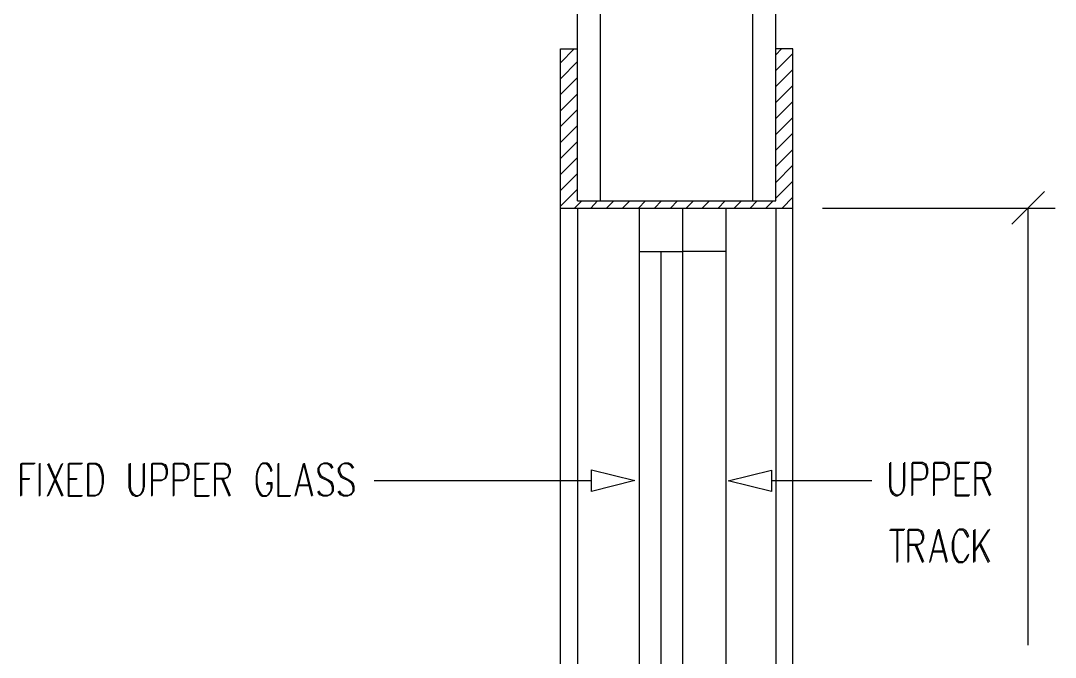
# Model space of a CAD drawing. Header units: metres. Extents: x 12 to 599, y -779 to -12.
# Drawn here: x 169.8 to 384.8, y -393.8 to -261.5 of the extents above; entities that cross this region are included whole.
import ezdxf

# ---------------------------------------------------------------- set-up
doc = ezdxf.new("R2010")
doc.units = ezdxf.units.M

msp = doc.modelspace()

# ---------------------------------------------------------------- linework, layer by layer
for p, q in [((285.48, -298.92), (285.48, -166.02)), ((290.28, -298.92), (290.28, -166.02)), ((321.9, -298.92), (321.9, -166.02)), ((326.7, -298.92), (326.7, -166.02)), ((281.94, -510.72), (281.94, -267.36)), ((281.94, -267.36), (285.48, -267.36)), ((281.94, -270.24), (284.82, -267.36)), ((285.48, -298.92), (285.48, -267.36)), ((326.7, -298.92), (326.7, -267.36)), ((330.24, -267.36), (326.7, -267.36)), ((326.7, -268.56), (327.9, -267.36)), ((326.7, -271.86), (330.24, -268.32)), ((330.24, -510.72), (330.24, -267.36)), ((281.94, -273.54), (285.48, -270)), ((326.7, -275.16), (330.24, -271.62)), ((281.94, -276.84), (285.48, -273.3)), ((326.7, -278.52), (330.24, -274.98)), ((281.94, -280.2), (285.48, -276.66)), ((326.7, -281.82), (330.24, -278.28)), ((281.94, -283.5), (285.48, -279.96)), ((326.7, -285.12), (330.24, -281.58)), ((281.94, -286.8), (285.48, -283.26)), ((326.7, -288.42), (330.24, -284.88)), ((281.94, -290.1), (285.48, -286.56)), ((281.94, -293.46), (285.48, -289.92)), ((326.7, -291.78), (330.24, -288.24)), ((326.7, -295.08), (330.24, -291.54)), ((281.94, -296.76), (285.48, -293.22)), ((281.94, -300.06), (285.48, -296.52)), ((326.7, -298.38), (330.24, -294.84)), ((328.02, -300.42), (330.24, -298.14)), ((375.72, -303.78), (382.5, -297)), ((281.94, -300.42), (330.24, -300.42)), ((284.88, -300.42), (286.38, -298.92)), ((285.48, -298.92), (326.7, -298.92)), ((285.48, -300.42), (285.48, -510.72)), ((288.24, -300.42), (289.68, -298.92)), ((291.54, -300.42), (293.04, -298.92)), ((294.84, -300.42), (296.34, -298.92)), ((298.14, -300.42), (299.64, -298.92)), ((298.32, -300.42), (298.32, -414.54)), ((301.5, -300.42), (302.94, -298.92)), ((304.8, -300.42), (306.3, -298.92)), ((307.32, -300.42), (307.32, -510.72)), ((308.1, -300.42), (309.6, -298.92)), ((311.4, -300.42), (312.9, -298.92)), ((314.76, -300.42), (316.2, -298.92)), ((316.32, -300.42), (316.32, -414.54)), ((318.06, -300.42), (319.56, -298.92)), ((321.36, -300.42), (322.86, -298.92)), ((324.66, -300.42), (326.16, -298.92)), ((326.7, -300.42), (326.7, -510.72)), ((336.42, -300.42), (384.78, -300.42)), ((379.14, -391.26), (379.14, -300.42)), ((298.32, -309.42), (307.32, -309.42)), ((302.82, -309.42), (302.82, -405.54)), ((316.32, -309.42), (307.32, -309.42)), ((169.8, -360.3), (169.8, -353.58)), ((169.8, -353.58), (172.62, -353.58)), ((170.04, -360.12), (170.04, -353.4)), ((170.04, -353.4), (172.8, -353.4)), ((173.7, -360.3), (173.7, -353.58)), ((173.88, -360.12), (173.88, -353.4)), ((175.38, -360.3), (178.38, -353.58)), ((175.38, -353.58), (178.38, -360.3)), ((175.56, -360.12), (178.56, -353.4)), ((175.56, -353.4), (178.56, -360.12)), ((179.7, -360.3), (179.7, -353.58)), ((179.7, -353.58), (182.46, -353.58)), ((179.88, -360.12), (179.88, -353.4)), ((179.88, -353.4), (182.64, -353.4)), ((183.72, -360.3), (183.72, -353.58)), ((183.72, -353.58), (185.22, -353.58)), ((183.96, -360.12), (183.96, -353.4)), ((183.96, -353.4), (185.46, -353.4)), ((185.22, -353.58), (185.88, -353.88)), ((185.46, -353.4), (186.06, -353.7)), ((185.88, -353.88), (186.3, -354.54)), ((186.06, -353.7), (186.54, -354.36)), ((186.3, -354.54), (186.54, -355.2)), ((186.54, -354.36), (186.72, -355.02)), ((192.3, -353.58), (192.3, -358.38)), ((192.54, -353.4), (192.54, -358.2)), ((195.3, -358.38), (195.3, -353.58)), ((195.54, -358.2), (195.54, -353.4)), ((197.04, -360.3), (197.04, -353.58)), ((197.04, -353.58), (198.96, -353.58)), ((197.22, -360.12), (197.22, -353.4)), ((197.22, -353.4), (199.14, -353.4)), ((198.96, -353.58), (199.62, -353.88)), ((199.14, -353.4), (199.8, -353.7)), ((199.62, -353.88), (199.8, -354.24)), ((199.8, -353.7), (200.04, -354)), ((199.8, -354.24), (200.04, -354.84)), ((200.04, -354), (200.22, -354.66)), ((200.22, -354.66), (200.22, -355.62)), ((201.54, -360.3), (201.54, -353.58)), ((201.54, -353.58), (203.46, -353.58)), ((201.72, -360.12), (201.72, -353.4)), ((201.72, -353.4), (203.64, -353.4)), ((203.46, -353.58), (204.12, -353.88)), ((203.64, -353.4), (204.3, -353.7)), ((204.12, -353.88), (204.3, -354.24)), ((204.3, -353.7), (204.54, -354)), ((204.3, -354.24), (204.54, -354.84)), ((204.54, -354), (204.72, -354.66)), ((204.72, -354.66), (204.72, -355.62)), ((206.04, -360.3), (206.04, -353.58)), ((206.04, -353.58), (208.8, -353.58)), ((206.22, -360.12), (206.22, -353.4)), ((206.22, -353.4), (209.04, -353.4)), ((210.12, -360.3), (210.12, -353.58)), ((210.12, -353.58), (212.04, -353.58)), ((210.3, -360.12), (210.3, -353.4)), ((210.3, -353.4), (212.22, -353.4)), ((212.04, -353.58), (212.7, -353.88)), ((212.22, -353.4), (212.88, -353.7)), ((212.7, -353.88), (212.88, -354.24)), ((212.88, -353.7), (213.06, -354)), ((212.88, -354.24), (213.12, -354.84)), ((213.06, -354), (213.3, -354.66)), ((213.3, -354.66), (213.3, -355.32)), ((219.12, -354.54), (218.88, -355.2)), ((219.3, -354.36), (219.06, -355.02)), ((219.54, -353.88), (219.12, -354.54)), ((219.72, -353.7), (219.3, -354.36)), ((219.96, -353.58), (219.54, -353.88)), ((220.14, -353.4), (219.72, -353.7)), ((220.8, -353.58), (219.96, -353.58)), ((221.04, -353.4), (220.14, -353.4)), ((221.22, -353.88), (220.8, -353.58)), ((221.46, -353.7), (221.04, -353.4)), ((221.7, -354.54), (221.22, -353.88)), ((221.88, -354.36), (221.46, -353.7)), ((221.88, -355.2), (221.7, -354.54)), ((222.06, -355.02), (221.88, -354.36)), ((223.2, -353.58), (223.2, -360.3)), ((223.38, -353.4), (223.38, -360.12)), ((226.8, -360.3), (228.54, -353.58)), ((227.04, -360.12), (228.72, -353.4)), ((228.54, -353.58), (230.22, -360.3)), ((228.72, -353.4), (230.46, -360.12)), ((231.96, -353.88), (231.54, -354.54)), ((231.54, -354.54), (231.54, -355.2)), ((232.14, -353.7), (231.72, -354.36)), ((231.72, -354.36), (231.72, -355.02)), ((232.62, -353.58), (231.96, -353.88)), ((232.8, -353.4), (232.14, -353.7)), ((233.46, -353.58), (232.62, -353.58)), ((233.64, -353.4), (232.8, -353.4)), ((234.12, -353.88), (233.46, -353.58)), ((234.3, -353.7), (233.64, -353.4)), ((234.54, -354.54), (234.12, -353.88)), ((234.72, -354.36), (234.3, -353.7)), ((236.22, -353.88), (235.8, -354.54)), ((235.8, -354.54), (235.8, -355.2)), ((236.46, -353.7), (236.04, -354.36)), ((236.04, -354.36), (236.04, -355.02)), ((236.88, -353.58), (236.22, -353.88)), ((237.06, -353.4), (236.46, -353.7)), ((237.72, -353.58), (236.88, -353.58)), ((237.96, -353.4), (237.06, -353.4)), ((238.38, -353.88), (237.72, -353.58)), ((238.56, -353.7), (237.96, -353.4)), ((238.8, -354.54), (238.38, -353.88)), ((239.04, -354.36), (238.56, -353.7)), ((350.34, -353.4), (350.34, -358.26)), ((350.52, -353.22), (350.52, -358.08)), ((353.34, -358.26), (353.34, -353.4)), ((353.52, -358.08), (353.52, -353.22)), ((355.02, -360.18), (355.02, -353.4)), ((355.02, -353.4), (356.94, -353.4)), ((355.2, -360), (355.2, -353.22)), ((355.2, -353.22), (357.18, -353.22)), ((356.94, -353.4), (357.6, -353.76)), ((357.18, -353.22), (357.78, -353.58)), ((357.6, -353.76), (357.84, -354.06)), ((357.78, -353.58), (358.02, -353.88)), ((357.84, -354.06), (358.02, -354.72)), ((358.02, -353.88), (358.2, -354.54)), ((358.2, -354.54), (358.2, -355.5)), ((359.52, -360.18), (359.52, -353.4)), ((359.52, -353.4), (361.44, -353.4)), ((359.7, -360), (359.7, -353.22)), ((359.7, -353.22), (361.68, -353.22)), ((361.44, -353.4), (362.1, -353.76)), ((361.68, -353.22), (362.28, -353.58)), ((362.1, -353.76), (362.34, -354.06)), ((362.28, -353.58), (362.52, -353.88)), ((362.34, -354.06), (362.52, -354.72)), ((362.52, -353.88), (362.7, -354.54)), ((362.7, -354.54), (362.7, -355.5)), ((364.02, -360.18), (364.02, -353.4)), ((364.02, -353.4), (366.84, -353.4)), ((364.2, -360), (364.2, -353.22)), ((364.2, -353.22), (367.02, -353.22)), ((368.1, -360.18), (368.1, -353.4)), ((368.1, -353.4), (370.02, -353.4)), ((368.28, -360), (368.28, -353.22)), ((368.28, -353.22), (370.2, -353.22)), ((370.02, -353.4), (370.68, -353.76)), ((370.2, -353.22), (370.86, -353.58)), ((370.68, -353.76), (370.86, -354.06)), ((370.86, -353.58), (371.1, -353.88)), ((370.86, -354.06), (371.1, -354.72)), ((371.1, -353.88), (371.28, -354.54)), ((371.28, -354.54), (371.28, -355.14)), ((169.8, -356.76), (171.54, -356.76)), ((170.04, -356.58), (171.72, -356.58)), ((179.7, -356.76), (181.38, -356.76)), ((179.88, -356.58), (181.56, -356.58)), ((186.54, -355.2), (186.72, -356.16)), ((186.72, -355.02), (186.96, -355.98)), ((186.72, -356.16), (186.72, -357.78)), ((186.96, -355.98), (186.96, -357.54)), ((199.62, -356.76), (198.96, -357.12)), ((199.8, -356.58), (199.14, -356.94)), ((199.8, -356.46), (199.62, -356.76)), ((200.04, -355.8), (199.8, -356.46)), ((200.04, -356.28), (199.8, -356.58)), ((200.04, -354.84), (200.04, -355.8)), ((200.22, -355.62), (200.04, -356.28)), ((204.12, -356.76), (203.46, -357.12)), ((204.3, -356.58), (203.64, -356.94)), ((204.3, -356.46), (204.12, -356.76)), ((204.54, -355.8), (204.3, -356.46)), ((204.54, -356.28), (204.3, -356.58)), ((204.54, -354.84), (204.54, -355.8)), ((204.72, -355.62), (204.54, -356.28)), ((206.04, -356.76), (207.72, -356.76)), ((206.22, -356.58), (207.96, -356.58)), ((212.04, -356.76), (210.12, -356.76)), ((212.22, -356.58), (210.3, -356.58)), ((211.62, -356.76), (213.12, -360.3)), ((211.8, -356.58), (213.3, -360.12)), ((212.7, -356.46), (212.04, -356.76)), ((212.88, -356.28), (212.22, -356.58)), ((212.88, -356.16), (212.7, -356.46)), ((213.12, -355.5), (212.88, -356.16)), ((213.06, -355.98), (212.88, -356.28)), ((213.3, -355.32), (213.06, -355.98)), ((213.12, -354.84), (213.12, -355.5)), ((218.88, -355.2), (218.7, -356.16)), ((218.7, -356.16), (218.7, -357.78)), ((219.06, -355.02), (218.88, -355.98)), ((218.88, -355.98), (218.88, -357.54)), ((231.54, -355.2), (231.72, -355.8)), ((231.72, -355.02), (231.96, -355.62)), ((231.72, -355.8), (231.96, -356.16)), ((231.96, -355.62), (232.14, -355.98)), ((231.96, -356.16), (232.38, -356.46)), ((232.14, -355.98), (232.56, -356.28)), ((232.38, -356.46), (233.7, -357.12)), ((232.56, -356.28), (233.88, -356.94)), ((235.8, -355.2), (236.04, -355.8)), ((236.04, -355.02), (236.22, -355.62)), ((236.04, -355.8), (236.22, -356.16)), ((236.22, -355.62), (236.46, -355.98)), ((236.22, -356.16), (236.7, -356.46)), ((236.46, -355.98), (236.88, -356.28)), ((236.7, -356.46), (237.96, -357.12)), ((236.88, -356.28), (238.14, -356.94)), ((288.42, -359.28), (288.42, -354.78)), ((288.42, -354.78), (297.42, -357)), ((316.8, -357.06), (325.8, -354.84)), ((325.8, -354.84), (325.8, -359.34)), ((357.18, -356.76), (355.2, -356.76)), ((357.6, -356.64), (356.94, -356.94)), ((357.78, -356.46), (357.18, -356.76)), ((357.84, -356.34), (357.6, -356.64)), ((358.02, -356.1), (357.78, -356.46)), ((358.02, -355.68), (357.84, -356.34)), ((358.02, -354.72), (358.02, -355.68)), ((358.2, -355.5), (358.02, -356.1)), ((361.68, -356.76), (359.7, -356.76)), ((362.1, -356.64), (361.44, -356.94)), ((362.28, -356.46), (361.68, -356.76)), ((362.34, -356.34), (362.1, -356.64)), ((362.52, -356.1), (362.28, -356.46)), ((362.52, -355.68), (362.34, -356.34)), ((362.52, -354.72), (362.52, -355.68)), ((362.7, -355.5), (362.52, -356.1)), ((364.02, -356.64), (365.76, -356.64)), ((364.2, -356.46), (365.94, -356.46)), ((370.02, -356.64), (368.1, -356.64)), ((370.2, -356.46), (368.28, -356.46)), ((369.6, -356.64), (371.1, -360.18)), ((369.78, -356.46), (371.28, -360)), ((370.68, -356.34), (370.02, -356.64)), ((370.86, -356.1), (370.2, -356.46)), ((370.86, -355.98), (370.68, -356.34)), ((371.1, -355.38), (370.86, -355.98)), ((371.1, -355.8), (370.86, -356.1)), ((371.1, -354.72), (371.1, -355.38)), ((371.28, -355.14), (371.1, -355.8)), ((186.54, -358.74), (186.3, -359.34)), ((186.72, -357.78), (186.54, -358.74)), ((186.72, -358.5), (186.54, -359.16)), ((186.96, -357.54), (186.72, -358.5)), ((192.3, -358.38), (192.54, -359.34)), ((192.54, -358.2), (192.72, -359.16)), ((195.12, -359.34), (195.3, -358.38)), ((195.3, -359.16), (195.54, -358.2)), ((198.96, -357.12), (197.04, -357.12)), ((199.14, -356.94), (197.22, -356.94)), ((203.46, -357.12), (201.54, -357.12)), ((203.64, -356.94), (201.72, -356.94)), ((218.7, -357.78), (218.88, -358.74)), ((218.88, -357.54), (219.06, -358.5)), ((218.88, -358.74), (219.12, -359.34)), ((219.06, -358.5), (219.3, -359.16)), ((221.88, -357.78), (220.8, -357.78)), ((222.06, -357.54), (221.04, -357.54)), ((221.7, -359.34), (221.88, -358.74)), ((221.88, -358.74), (221.88, -357.78)), ((221.88, -359.16), (222.06, -358.5)), ((222.06, -358.5), (222.06, -357.54)), ((227.46, -358.08), (229.62, -358.08)), ((227.64, -357.9), (229.8, -357.9)), ((233.7, -357.12), (234.12, -357.42)), ((233.88, -356.94), (234.3, -357.24)), ((234.12, -357.42), (234.3, -357.78)), ((234.3, -357.24), (234.54, -357.54)), ((234.3, -357.78), (234.54, -358.38)), ((234.54, -357.54), (234.72, -358.2)), ((234.54, -358.38), (234.54, -359.34)), ((234.72, -358.2), (234.72, -359.16)), ((237.96, -357.12), (238.38, -357.42)), ((238.14, -356.94), (238.56, -357.24)), ((238.38, -357.42), (238.62, -357.78)), ((238.56, -357.24), (238.8, -357.54)), ((238.62, -357.78), (238.8, -358.38)), ((238.8, -357.54), (239.04, -358.2)), ((238.8, -358.38), (238.8, -359.34)), ((239.04, -358.2), (239.04, -359.16)), ((243.24, -357), (288.42, -357)), ((297.42, -357), (288.42, -359.28)), ((325.8, -359.34), (316.8, -357.06)), ((346.68, -357.06), (325.8, -357.06)), ((350.34, -358.26), (350.52, -359.22)), ((350.52, -358.08), (350.7, -359.04)), ((353.1, -359.22), (353.34, -358.26)), ((353.28, -359.04), (353.52, -358.08)), ((356.94, -356.94), (355.02, -356.94)), ((361.44, -356.94), (359.52, -356.94)), ((179.7, -360.3), (182.46, -360.3)), ((179.88, -360.12), (182.64, -360.12)), ((185.22, -360.3), (183.72, -360.3)), ((185.46, -360.12), (183.96, -360.12)), ((185.88, -360), (185.22, -360.3)), ((186.06, -359.82), (185.46, -360.12)), ((186.3, -359.34), (185.88, -360)), ((186.54, -359.16), (186.06, -359.82)), ((192.54, -359.34), (192.96, -360)), ((192.72, -359.16), (193.14, -359.82)), ((192.96, -360), (193.62, -360.3)), ((193.14, -359.82), (193.8, -360.12)), ((193.62, -360.3), (194.04, -360.3)), ((193.8, -360.12), (194.22, -360.12)), ((194.04, -360.3), (194.7, -360)), ((194.22, -360.12), (194.88, -359.82)), ((194.7, -360), (195.12, -359.34)), ((194.88, -359.82), (195.3, -359.16)), ((206.04, -360.3), (208.8, -360.3)), ((206.22, -360.12), (209.04, -360.12)), ((219.12, -359.34), (219.54, -360)), ((219.3, -359.16), (219.72, -359.82)), ((219.54, -360), (219.96, -360.3)), ((219.72, -359.82), (220.14, -360.12)), ((219.96, -360.3), (220.8, -360.3)), ((220.14, -360.12), (221.04, -360.12)), ((220.8, -360.3), (221.22, -360)), ((221.04, -360.12), (221.46, -359.82)), ((221.22, -360), (221.7, -359.34)), ((221.46, -359.82), (221.88, -359.16)), ((223.2, -360.3), (225.72, -360.3)), ((223.38, -360.12), (225.96, -360.12)), ((231.96, -360), (231.54, -359.34)), ((232.14, -359.82), (231.72, -359.16)), ((232.62, -360.3), (231.96, -360)), ((232.8, -360.12), (232.14, -359.82)), ((233.46, -360.3), (232.62, -360.3)), ((233.64, -360.12), (232.8, -360.12)), ((234.12, -360), (233.46, -360.3)), ((234.3, -359.82), (233.64, -360.12)), ((234.54, -359.34), (234.12, -360)), ((234.72, -359.16), (234.3, -359.82)), ((236.22, -360), (235.8, -359.34)), ((236.46, -359.82), (236.04, -359.16)), ((236.88, -360.3), (236.22, -360)), ((237.06, -360.12), (236.46, -359.82)), ((237.72, -360.3), (236.88, -360.3)), ((237.96, -360.12), (237.06, -360.12)), ((238.38, -360), (237.72, -360.3)), ((238.56, -359.82), (237.96, -360.12)), ((238.8, -359.34), (238.38, -360)), ((239.04, -359.16), (238.56, -359.82)), ((350.52, -359.22), (350.94, -359.88)), ((350.7, -359.04), (351.18, -359.64)), ((350.94, -359.88), (351.6, -360.18)), ((351.18, -359.64), (351.78, -360)), ((351.6, -360.18), (352.02, -360.18)), ((351.78, -360), (352.2, -360)), ((352.02, -360.18), (352.68, -359.88)), ((352.2, -360), (352.86, -359.64)), ((352.68, -359.88), (353.1, -359.22)), ((352.86, -359.64), (353.28, -359.04)), ((364.02, -360.18), (366.84, -360.18)), ((364.2, -360), (367.02, -360)), ((350.34, -367.32), (353.34, -367.32)), ((350.52, -367.14), (353.52, -367.14)), ((351.84, -367.32), (351.84, -374.04)), ((352.02, -367.14), (352.02, -373.86)), ((354.18, -374.04), (354.18, -367.32)), ((354.18, -367.32), (356.1, -367.32)), ((354.36, -373.86), (354.36, -367.14)), ((354.36, -367.14), (356.28, -367.14)), ((356.1, -367.32), (356.76, -367.62)), ((356.28, -367.14), (356.94, -367.44)), ((356.94, -367.44), (357.18, -367.74)), ((358.68, -374.04), (360.36, -367.32)), ((358.86, -373.86), (360.6, -367.14)), ((360.36, -367.32), (362.1, -374.04)), ((360.6, -367.14), (362.28, -373.86)), ((364.44, -367.44), (364.02, -368.1)), ((364.68, -367.32), (364.26, -367.62)), ((364.86, -367.14), (364.44, -367.44)), ((365.52, -367.32), (364.68, -367.32)), ((365.7, -367.14), (364.86, -367.14)), ((365.94, -367.62), (365.52, -367.32)), ((366.18, -367.44), (365.7, -367.14)), ((366.6, -368.1), (366.18, -367.44)), ((367.86, -374.04), (367.86, -367.32)), ((370.86, -367.32), (367.86, -371.82)), ((368.1, -373.86), (368.1, -367.14)), ((371.1, -367.14), (368.1, -371.64)), ((356.76, -367.62), (356.94, -367.98)), ((356.94, -367.98), (357.18, -368.58)), ((357.18, -369.24), (356.94, -369.9)), ((357.18, -369.72), (356.94, -370.02)), ((357.18, -367.74), (357.36, -368.4)), ((357.18, -368.58), (357.18, -369.24)), ((357.36, -369.06), (357.18, -369.72)), ((357.36, -368.4), (357.36, -369.06)), ((363.6, -368.94), (363.36, -369.9)), ((363.84, -368.28), (363.6, -368.94)), ((363.78, -368.7), (363.6, -369.72)), ((363.6, -369.72), (363.6, -371.28)), ((364.02, -368.1), (363.78, -368.7)), ((364.26, -367.62), (363.84, -368.28)), ((366.36, -368.28), (365.94, -367.62)), ((366.6, -368.94), (366.36, -368.28)), ((366.78, -368.7), (366.6, -368.1)), ((356.1, -370.5), (354.18, -370.5)), ((356.28, -370.32), (354.36, -370.32)), ((355.68, -370.5), (357.18, -374.04)), ((355.86, -370.32), (357.36, -373.86)), ((356.76, -370.2), (356.1, -370.5)), ((356.94, -370.02), (356.28, -370.32)), ((356.94, -369.9), (356.76, -370.2)), ((359.34, -371.82), (361.44, -371.82)), ((359.52, -371.64), (361.68, -371.64)), ((363.36, -369.9), (363.36, -371.52)), ((363.36, -371.52), (363.6, -372.48)), ((363.6, -371.28), (363.78, -372.24)), ((368.94, -370.2), (370.86, -374.04)), ((369.18, -370.02), (371.1, -373.86)), ((363.6, -372.48), (363.84, -373.08)), ((363.78, -372.24), (364.02, -372.9)), ((363.84, -373.08), (364.26, -373.74)), ((364.02, -372.9), (364.44, -373.56)), ((364.26, -373.74), (364.68, -374.04)), ((364.44, -373.56), (364.86, -373.86)), ((364.68, -374.04), (365.52, -374.04)), ((364.86, -373.86), (365.7, -373.86)), ((365.52, -374.04), (365.94, -373.74)), ((365.7, -373.86), (366.18, -373.56)), ((365.94, -373.74), (366.36, -373.08)), ((366.18, -373.56), (366.6, -372.9)), ((366.36, -373.08), (366.6, -372.48)), ((366.6, -372.9), (366.78, -372.24))]:
    msp.add_line(p, q)

doc.saveas('drawing.dxf')
